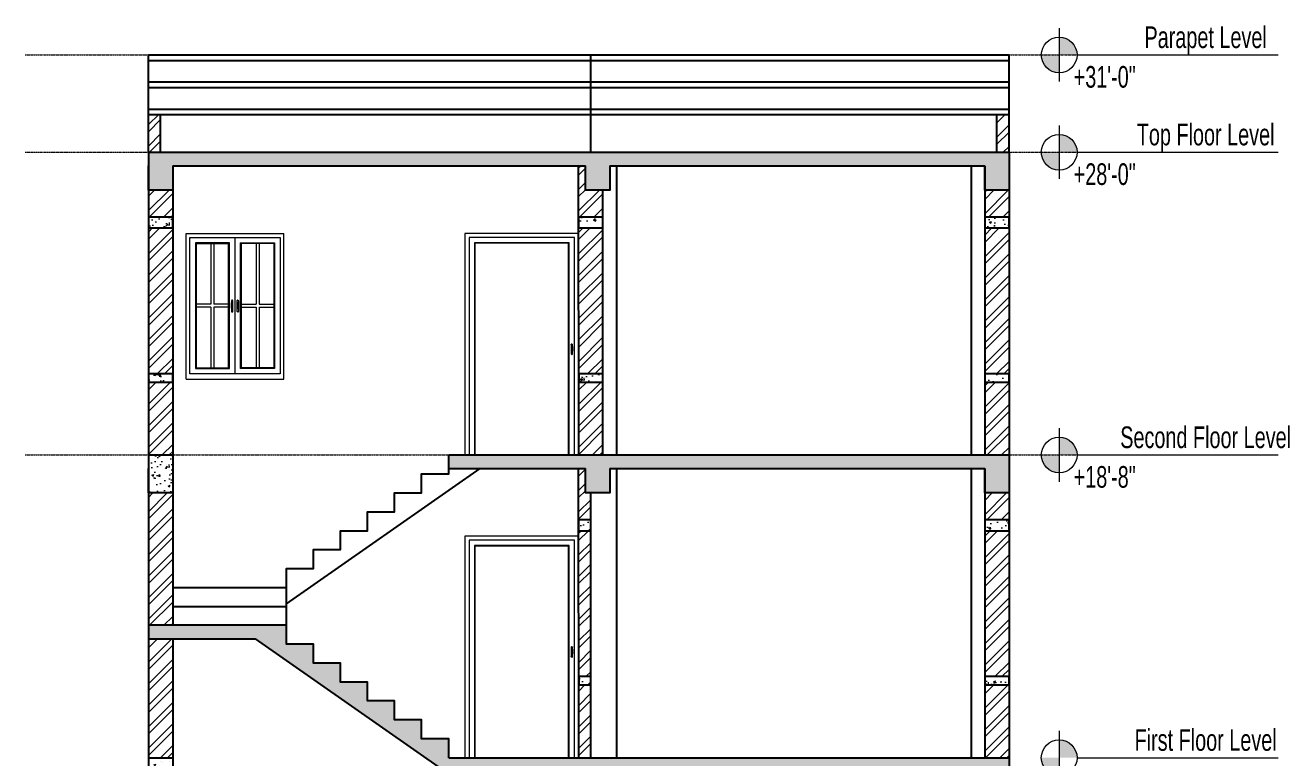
# Model space of a CAD drawing. Header units: inches. Extents: x -9985691 to 3643, y -3270716 to 4788.
# Drawn here: x -4964761.3 to -4964294, y -3265613.3 to -3265342.4 of the extents above; entities that cross this region are included whole.
import ezdxf

# ---------------------------------------------------------------- set-up
doc = ezdxf.new("R2010")
doc.units = ezdxf.units.IN
doc.header["$LTSCALE"] = 2
doc.header["$MEASUREMENT"] = 0
doc.linetypes.add('ACAD_ISO02W100', pattern=[15, 12, -3])
doc.linetypes.add('CENTER', pattern=[2, 1.25, -0.25, 0.25, -0.25])
doc.layers.get('0').update_dxf_attribs({"linetype": 'CONTINUOUS'})
for name, color, linetype, lineweight in [('Annotate-Bold.w', 187, 'CONTINUOUS', 18), ('Door-Window', 47, 'CONTINUOUS', 15), ('HATCH', 60, 'ACAD_ISO02W100', 13), ('window', 4, 'CONTINUOUS', 13)]:
    doc.layers.add(name, color=color, linetype=linetype, lineweight=lineweight)
doc.styles.add('Arial', font='arial.ttf', dxfattribs={"width": 0.8, "height": 12})
pattern_1 = [(50, (0, 0), (7.172601826, -0.62752135), [0.75, -8.25]), (355, (0, 0), (-1.387513336, 7.521921337), [0.6, -6.6]), (100.45144446, (0.598, -0.052), (5.785088467, 6.89439991), [0.63740192, -7.01142112]), (46.1842, (0, 2), (10.672413307, -1.655192808), [1.125, -12.375]), (96.6356355, (0.889, 1.862), (9.346619457, 9.741186008), [0.95610342, -10.5171376]), (351.184164, (0, 2), (9.34661945, 9.741186003), [0.9, -9.90000001]), (21, (1, 1.5), (5.969070521, -4.0261889067), [0.75, -8.25]), (326, (1, 1.5), (2.433153319, 7.2515004505), [0.6, -6.6]), (71.45144474, (1.4974, 1.1645), (8.402223767, 3.225311528), [0.6374019, -7.01142112]), (37.5, (0, 0), (0.1215985532, 3.3289385383), [0, -6.52, 0, -6.7, 0, -6.625]), (7.5, (0, 0), (2.6306953744, 3.9441171188), [0, -3.82, 0, -6.37, 0, -2.525]), (327.5, (-2.23, 0), (5.3382243617, -0.2255487173), [0, -2.5, 0, -7.8, 0, -10.35]), (317.5, (-3.23, 0), (5.8318616934, 1.0010498233), [0, -3.25, 0, -5.18, 0, -7.35])]

# ---------------------------------------------------------------- blocks, each defined once
blk = doc.blocks.new('A$C409d91f3')
at = {"layer": 'window'}
for p, q in [((0, 0), (0, 54)), ((0, 54), (42, 54)), ((1.5, 2), (1.5, 52.5)), ((1.5, 52.5), (40.5, 52.5)), ((21, 52.5), (21, 2)), ((40.5, 52.5), (40.5, 2)), ((42, 53.81), (42, 54)), ((42, 0), (42, 54)), ((18.57, 50.48), (3.93, 50.48)), ((3.93, 50.48), (3.93, 4.02)), ((4.24, 50.22), (3.93, 50.48)), ((4.24, 50.22), (4.24, 4.28)), ((4.24, 50.22), (18.26, 50.22)), ((10.64, 50.22), (10.64, 27.76)), ((11.86, 50.22), (11.86, 27.76)), ((18.26, 50.22), (18.57, 50.48)), ((18.26, 4.28), (18.26, 50.22)), ((18.57, 4.02), (18.57, 50.48)), ((23.43, 4.02), (23.43, 50.48)), ((23.43, 50.48), (38.07, 50.48)), ((23.74, 50.22), (23.43, 50.48)), ((23.74, 4.28), (23.74, 50.22)), ((37.76, 50.22), (23.74, 50.22)), ((30.14, 50.22), (30.14, 27.76)), ((31.36, 50.22), (31.36, 27.76)), ((37.76, 50.22), (38.07, 50.48)), ((37.76, 50.22), (37.76, 4.28)), ((38.07, 50.48), (38.07, 4.02)), ((19.44, 29.05), (19.43, 29.01)), ((19.43, 29.01), (19.43, 25.2)), ((19.45, 29.09), (19.44, 29.05)), ((19.47, 29.13), (19.45, 29.09)), ((19.5, 29.16), (19.47, 29.13)), ((19.53, 29.19), (19.5, 29.16)), ((19.57, 29.21), (19.53, 29.19)), ((19.54, 28.23), (19.55, 28.26)), ((19.54, 28.2), (19.54, 28.23)), ((19.54, 27.93), (19.54, 28.2)), ((19.55, 28.26), (19.57, 28.28)), ((19.61, 29.23), (19.57, 29.21)), ((19.57, 28.28), (19.58, 28.3)), ((19.58, 28.3), (19.61, 28.32)), ((19.58, 28.02), (19.61, 28.04)), ((19.66, 29.25), (19.61, 29.23)), ((19.61, 28.32), (19.63, 28.34)), ((19.61, 28.04), (19.63, 28.06)), ((19.63, 28.34), (19.66, 28.35)), ((19.63, 28.06), (19.66, 28.07)), ((19.71, 29.26), (19.66, 29.25)), ((19.66, 28.35), (19.7, 28.36)), ((19.66, 28.07), (19.7, 28.08)), ((19.7, 28.36), (19.73, 28.37)), ((19.7, 28.08), (19.73, 28.09)), ((19.77, 29.26), (19.71, 29.26)), ((19.73, 28.37), (19.77, 28.37)), ((19.73, 28.09), (19.77, 28.09)), ((19.82, 29.26), (19.77, 29.26)), ((19.77, 28.37), (19.8, 28.37)), ((19.77, 28.09), (19.8, 28.09)), ((19.8, 28.37), (19.84, 28.36)), ((19.8, 28.09), (19.84, 28.08)), ((19.87, 29.25), (19.82, 29.26)), ((19.84, 28.36), (19.87, 28.35)), ((19.84, 28.08), (19.87, 28.07)), ((19.92, 29.23), (19.87, 29.25)), ((19.87, 28.35), (19.9, 28.34)), ((19.87, 28.07), (19.9, 28.06)), ((19.9, 28.34), (19.93, 28.32)), ((19.9, 28.06), (19.93, 28.04)), ((19.96, 29.21), (19.92, 29.23)), ((19.93, 28.32), (19.95, 28.3)), ((19.93, 28.04), (19.95, 28.02)), ((19.95, 28.3), (19.97, 28.28)), ((20, 29.19), (19.96, 29.21)), ((19.97, 28.28), (19.98, 28.26)), ((19.98, 28.26), (19.99, 28.23)), ((19.99, 28.23), (19.99, 28.2)), ((19.99, 26.28), (19.99, 28.2)), ((20.04, 29.16), (20, 29.19)), ((20.06, 29.13), (20.04, 29.16)), ((20.08, 29.09), (20.06, 29.13)), ((20.1, 29.05), (20.08, 29.09)), ((20.1, 29.01), (20.08, 29.09)), ((20.1, 29.01), (20.1, 29.05)), ((20.1, 25.2), (20.1, 29.01)), ((21.9, 29.05), (21.92, 29.09)), ((21.9, 29.01), (21.92, 29.09)), ((21.9, 29.01), (21.9, 29.05)), ((21.9, 25.2), (21.9, 29.01)), ((21.92, 29.09), (21.94, 29.13)), ((21.94, 29.13), (21.96, 29.16)), ((22, 29.19), (21.96, 29.16)), ((22.04, 29.21), (22, 29.19)), ((22.02, 28.26), (22.01, 28.23)), ((22.01, 28.23), (22.01, 28.2)), ((22.01, 28.2), (22.01, 26.28)), ((22.03, 28.28), (22.02, 28.26)), ((22.05, 28.3), (22.03, 28.28)), ((22.04, 29.21), (22.08, 29.23)), ((22.07, 28.32), (22.05, 28.3)), ((22.1, 28.34), (22.07, 28.32)), ((22.13, 29.25), (22.08, 29.23)), ((22.13, 28.35), (22.1, 28.34)), ((22.18, 29.26), (22.13, 29.25)), ((22.16, 28.36), (22.13, 28.35)), ((22.2, 28.37), (22.16, 28.36)), ((22.23, 29.26), (22.18, 29.26)), ((22.23, 28.37), (22.2, 28.37)), ((22.29, 29.26), (22.23, 29.26)), ((22.27, 28.37), (22.23, 28.37)), ((22.3, 28.36), (22.27, 28.37)), ((22.29, 29.26), (22.34, 29.25)), ((22.34, 28.35), (22.3, 28.36)), ((22.34, 29.25), (22.39, 29.23)), ((22.37, 28.34), (22.34, 28.35)), ((22.39, 28.32), (22.37, 28.34)), ((22.39, 29.23), (22.43, 29.21)), ((22.42, 28.3), (22.39, 28.32)), ((22.43, 28.28), (22.42, 28.3)), ((22.43, 29.21), (22.47, 29.19)), ((22.45, 28.26), (22.43, 28.28)), ((22.46, 28.23), (22.45, 28.26)), ((22.46, 28.2), (22.46, 28.23)), ((22.46, 26.28), (22.46, 28.2)), ((22.47, 29.19), (22.5, 29.16)), ((22.53, 29.13), (22.5, 29.16)), ((22.55, 29.09), (22.53, 29.13)), ((22.56, 29.05), (22.55, 29.09)), ((22.56, 29.05), (22.57, 29.01)), ((22.57, 29.01), (22.57, 25.2)), ((10.64, 27.76), (4.24, 27.76)), ((10.64, 26.74), (4.24, 26.74)), ((10.64, 26.74), (10.64, 4.28)), ((18.26, 27.76), (11.86, 27.76)), ((11.86, 26.74), (11.86, 4.28)), ((18.26, 26.74), (11.86, 26.74)), ((19.44, 25.16), (19.43, 25.2)), ((19.43, 25.2), (19.45, 25.12)), ((19.44, 25.16), (19.45, 25.12)), ((19.45, 25.12), (19.47, 25.08)), ((19.47, 25.08), (19.5, 25.05)), ((19.5, 25.05), (19.53, 25.02)), ((19.53, 25.02), (19.57, 25)), ((19.54, 27.95), (19.55, 27.98)), ((19.54, 27.93), (19.54, 27.95)), ((19.54, 26.28), (19.54, 27.93)), ((19.54, 26.28), (19.54, 26.26)), ((19.54, 26.26), (19.55, 26.23)), ((19.55, 27.98), (19.57, 28)), ((19.55, 26.23), (19.57, 26.21)), ((19.57, 28), (19.58, 28.02)), ((19.57, 26.21), (19.58, 26.19)), ((19.57, 25), (19.61, 24.98)), ((19.58, 26.19), (19.61, 26.17)), ((19.61, 26.17), (19.63, 26.15)), ((19.61, 24.98), (19.66, 24.96)), ((19.63, 26.15), (19.66, 26.14)), ((19.66, 26.14), (19.7, 26.13)), ((19.66, 24.96), (19.71, 24.95)), ((19.7, 26.13), (19.73, 26.12)), ((19.71, 24.95), (19.77, 24.95)), ((19.73, 26.12), (19.77, 26.12)), ((19.77, 26.12), (19.8, 26.12)), ((19.77, 24.95), (19.82, 24.95)), ((19.8, 26.12), (19.84, 26.13)), ((19.82, 24.95), (19.87, 24.96)), ((19.84, 26.13), (19.87, 26.14)), ((19.87, 26.14), (19.9, 26.15)), ((19.87, 24.96), (19.92, 24.98)), ((19.9, 26.15), (19.93, 26.17)), ((19.92, 24.98), (19.96, 25)), ((19.93, 26.17), (19.95, 26.19)), ((19.95, 28.02), (19.97, 28)), ((19.95, 26.19), (19.97, 26.21)), ((19.96, 25), (20, 25.02)), ((19.97, 28), (19.98, 27.98)), ((19.97, 26.21), (19.98, 26.23)), ((19.98, 27.98), (19.99, 27.95)), ((19.98, 26.23), (19.99, 26.26)), ((19.99, 27.95), (19.99, 27.93)), ((19.99, 26.26), (19.99, 26.28)), ((20, 25.02), (20.04, 25.05)), ((20.04, 25.05), (20.06, 25.08)), ((20.06, 25.08), (20.08, 25.12)), ((20.08, 25.12), (20.1, 25.16)), ((20.1, 25.16), (20.1, 25.2)), ((21.9, 25.16), (21.9, 25.2)), ((21.92, 25.12), (21.9, 25.16)), ((21.92, 25.12), (21.94, 25.08)), ((21.94, 25.08), (21.96, 25.05)), ((21.96, 25.05), (22, 25.02)), ((22.04, 25), (22, 25.02)), ((22.01, 26.26), (22.01, 26.28)), ((22.02, 26.23), (22.01, 26.26)), ((22.03, 26.21), (22.02, 26.23)), ((22.05, 26.19), (22.03, 26.21)), ((22.08, 24.98), (22.04, 25)), ((22.07, 26.17), (22.05, 26.19)), ((22.1, 26.15), (22.07, 26.17)), ((22.08, 24.98), (22.13, 24.96)), ((22.13, 26.14), (22.1, 26.15)), ((22.16, 26.13), (22.13, 26.14)), ((22.18, 24.95), (22.13, 24.96)), ((22.2, 26.12), (22.16, 26.13)), ((22.23, 24.95), (22.18, 24.95)), ((22.23, 26.12), (22.2, 26.12)), ((22.27, 26.12), (22.23, 26.12)), ((22.23, 24.95), (22.29, 24.95)), ((22.3, 26.13), (22.27, 26.12)), ((22.29, 24.95), (22.34, 24.96)), ((22.34, 26.14), (22.3, 26.13)), ((22.37, 26.15), (22.34, 26.14)), ((22.39, 24.98), (22.34, 24.96)), ((22.39, 26.17), (22.37, 26.15)), ((22.42, 26.19), (22.39, 26.17)), ((22.43, 25), (22.39, 24.98)), ((22.43, 26.21), (22.42, 26.19)), ((22.45, 26.23), (22.43, 26.21)), ((22.43, 25), (22.47, 25.02)), ((22.46, 26.26), (22.45, 26.23)), ((22.46, 26.28), (22.46, 26.26)), ((22.47, 25.02), (22.5, 25.05)), ((22.5, 25.05), (22.53, 25.08)), ((22.55, 25.12), (22.53, 25.08)), ((22.57, 25.2), (22.55, 25.12)), ((22.56, 25.16), (22.55, 25.12)), ((22.56, 25.16), (22.57, 25.2)), ((23.74, 27.76), (30.14, 27.76)), ((23.74, 26.74), (30.14, 26.74)), ((30.14, 26.74), (30.14, 4.28)), ((31.36, 27.76), (37.76, 27.76)), ((31.36, 26.74), (37.76, 26.74)), ((31.36, 26.74), (31.36, 4.28)), ((0, 0), (42, 0)), ((40.5, 2), (1.5, 2)), ((4.24, 4.28), (3.93, 4.02)), ((3.93, 4.02), (18.57, 4.02)), ((4.24, 4.28), (18.26, 4.28)), ((18.57, 4.02), (18.26, 4.28)), ((23.43, 4.02), (23.74, 4.28)), ((38.07, 4.02), (23.43, 4.02)), ((37.76, 4.28), (23.74, 4.28)), ((38.07, 4.02), (37.76, 4.28))]:
    blk.add_line(p, q, dxfattribs=at)

msp = doc.modelspace()

# ---------------------------------------------------------------- hatches: boundary and pattern name
at = {"layer": 'Annotate-Bold.w', "ltscale": 0.005}
h = msp.add_hatch(color=256, dxfattribs=at)
h.dxf.hatch_style = 1
h.paths.add_polyline_path([(-4964379.17, -3265346.74), (-4964379.17, -3265353.34), (-4964372.57, -3265353.34, 0.414214)])
h.paths.add_polyline_path([(-4964379.17, -3265359.93), (-4964379.17, -3265353.34), (-4964385.77, -3265353.34, 0.414214)])
h = msp.add_hatch(color=256, dxfattribs=at)
h.dxf.hatch_style = 1
h.paths.add_polyline_path([(-4964379.17, -3265382.74), (-4964379.17, -3265389.34), (-4964372.57, -3265389.34, 0.414214)])
h.paths.add_polyline_path([(-4964379.17, -3265395.93), (-4964379.17, -3265389.34), (-4964385.77, -3265389.34, 0.414214)])
h = msp.add_hatch(color=256, dxfattribs=at)
h.dxf.hatch_style = 1
h.paths.add_polyline_path([(-4964379.17, -3265494.74), (-4964379.17, -3265501.34), (-4964372.57, -3265501.34, 0.414214)])
h.paths.add_polyline_path([(-4964379.17, -3265507.93), (-4964379.17, -3265501.34), (-4964385.77, -3265501.34, 0.414214)])
h = msp.add_hatch(color=256, dxfattribs=at)
h.dxf.hatch_style = 1
h.paths.add_polyline_path([(-4964379.17, -3265606.74), (-4964379.17, -3265613.34), (-4964372.57, -3265613.34, 0.414214)])
h.paths.add_polyline_path([(-4964379.17, -3265619.93), (-4964379.17, -3265613.34), (-4964385.77, -3265613.34, 0.414214)])
at = {"layer": 'Door-Window', "linetype": 'ByBlock'}
h = msp.add_hatch(dxfattribs=at)
h.set_pattern_fill('AR-CONC', color=256)
h.set_pattern_definition(pattern_1)
h.paths.add_polyline_path([(-4964545.26, -3265394.34), (-4964406.7, -3265394.34), (-4964406.7, -3265403.34), (-4964397.7, -3265403.34), (-4964397.7, -3265394.34), (-4964397.7, -3265389.34), (-4964715.82, -3265389.34), (-4964715.82, -3265403.34), (-4964706.82, -3265403.34), (-4964706.82, -3265394.34), (-4964554.26, -3265394.34), (-4964554.26, -3265403.34), (-4964545.26, -3265403.34)])
h = msp.add_hatch(dxfattribs=at)
h.set_pattern_fill('AR-CONC', color=256)
h.set_pattern_definition(pattern_1)
h.paths.add_polyline_path([(-4964706.82, -3265413.34), (-4964715.82, -3265413.34), (-4964715.82, -3265417.34), (-4964706.82, -3265417.34)])
h = msp.add_hatch(dxfattribs=at)
h.set_pattern_fill('AR-CONC', color=256)
h.set_pattern_definition(pattern_1)
h.paths.add_polyline_path([(-4964547.87, -3265413.34), (-4964556.81, -3265413.34), (-4964556.81, -3265417.34), (-4964547.87, -3265417.34)])
h = msp.add_hatch(dxfattribs=at)
h.set_pattern_fill('AR-CONC', color=256)
h.set_pattern_definition(pattern_1)
h.paths.add_polyline_path([(-4964397.7, -3265413.34), (-4964406.7, -3265413.34), (-4964406.7, -3265417.34), (-4964397.7, -3265417.34)])
h = msp.add_hatch(dxfattribs=at)
h.set_pattern_fill('AR-CONC', color=256)
h.set_pattern_definition(pattern_1)
h.paths.add_polyline_path([(-4964706.82, -3265471.34), (-4964715.82, -3265471.34), (-4964715.82, -3265474.34), (-4964706.82, -3265474.34)])
h = msp.add_hatch(dxfattribs=at)
h.set_pattern_fill('AR-CONC', color=256)
h.set_pattern_definition(pattern_1)
h.paths.add_polyline_path([(-4964547.84, -3265471.34), (-4964556.77, -3265471.34), (-4964556.77, -3265474.34), (-4964547.84, -3265474.34)])
h = msp.add_hatch(dxfattribs=at)
h.set_pattern_fill('AR-CONC', color=256)
h.set_pattern_definition(pattern_1)
h.paths.add_polyline_path([(-4964397.7, -3265471.34), (-4964406.7, -3265471.34), (-4964406.7, -3265474.34), (-4964397.7, -3265474.34)])
h = msp.add_hatch(dxfattribs=at)
h.set_pattern_fill('AR-CONC', color=256)
h.set_pattern_definition(pattern_1)
h.paths.add_polyline_path([(-4964706.82, -3265501.34), (-4964715.82, -3265501.34), (-4964715.82, -3265515.34), (-4964706.82, -3265515.34)])
h = msp.add_hatch(dxfattribs=at)
h.set_pattern_fill('AR-CONC', color=256)
h.set_pattern_definition(pattern_1)
h.paths.add_polyline_path([(-4964545.26, -3265506.34), (-4964406.7, -3265506.34), (-4964406.7, -3265515.34), (-4964397.7, -3265515.34), (-4964397.7, -3265506.34), (-4964397.7, -3265501.34), (-4964604.82, -3265501.34), (-4964604.82, -3265506.34), (-4964554.26, -3265506.34), (-4964554.26, -3265515.34), (-4964545.26, -3265515.34)])
h = msp.add_hatch(dxfattribs=at)
h.set_pattern_fill('AR-CONC', color=256)
h.set_pattern_definition(pattern_1)
h.paths.add_polyline_path([(-4964552.31, -3265525.34), (-4964556.81, -3265525.34), (-4964556.81, -3265529.34), (-4964552.31, -3265529.34)])
h = msp.add_hatch(dxfattribs=at)
h.set_pattern_fill('AR-CONC', color=256)
h.set_pattern_definition(pattern_1)
h.paths.add_polyline_path([(-4964397.7, -3265525.34), (-4964406.7, -3265525.34), (-4964406.7, -3265529.34), (-4964397.7, -3265529.34)])
h = msp.add_hatch(dxfattribs=at)
h.set_pattern_fill('AR-CONC', color=256)
h.set_pattern_definition(pattern_1)
h.paths.add_polyline_path([(-4964397.7, -3265613.34), (-4964604.82, -3265613.34), (-4964604.82, -3265606.34), (-4964614.82, -3265606.34), (-4964614.82, -3265599.34), (-4964624.82, -3265599.34), (-4964624.82, -3265592.34), (-4964634.82, -3265592.34), (-4964634.82, -3265585.34), (-4964644.82, -3265585.34), (-4964644.82, -3265578.34), (-4964654.82, -3265578.34), (-4964654.82, -3265571.34), (-4964664.82, -3265571.34), (-4964664.82, -3265564.34), (-4964715.82, -3265564.34), (-4964715.82, -3265569.34), (-4964676.4, -3265569.34), (-4964606.4, -3265618.34), (-4964554.26, -3265618.34), (-4964554.26, -3265627.34), (-4964545.26, -3265627.34), (-4964545.26, -3265618.34), (-4964406.7, -3265618.34), (-4964406.7, -3265627.34), (-4964397.7, -3265627.34), (-4964397.7, -3265618.34)])
h = msp.add_hatch(dxfattribs=at)
h.set_pattern_fill('AR-CONC', color=256)
h.set_pattern_definition(pattern_1)
h.paths.add_polyline_path([(-4964552.28, -3265583.34), (-4964556.77, -3265583.34), (-4964556.77, -3265586.34), (-4964552.28, -3265586.34)])
h = msp.add_hatch(dxfattribs=at)
h.set_pattern_fill('AR-CONC', color=256)
h.set_pattern_definition(pattern_1)
h.paths.add_polyline_path([(-4964397.7, -3265583.34), (-4964406.7, -3265583.34), (-4964406.7, -3265586.34), (-4964397.7, -3265586.34)])
h = msp.add_hatch(dxfattribs=at)
h.set_pattern_fill('AR-CONC', color=256)
h.set_pattern_definition(pattern_1)
h.paths.add_polyline_path([(-4964706.82, -3265613.34), (-4964715.82, -3265613.34), (-4964715.82, -3265627.34), (-4964706.82, -3265627.34)])
at = {"layer": 'HATCH', "ltscale": 0.01}
h = msp.add_hatch(dxfattribs=at)
h.set_pattern_fill('ANSI32', color=256, scale=15, style=0)
h.paths.add_polyline_path([(-4964715.82, -3265389.34), (-4964711.32, -3265389.34), (-4964711.32, -3265375.34), (-4964715.82, -3265375.34)])
h = msp.add_hatch(dxfattribs=at)
h.set_pattern_fill('ANSI32', color=256, scale=15, style=0)
h.paths.add_polyline_path([(-4964397.7, -3265375.34), (-4964402.2, -3265375.34), (-4964402.2, -3265389.34), (-4964397.7, -3265389.34)])
h = msp.add_hatch(dxfattribs=at)
h.set_pattern_fill('ANSI32', color=256, scale=15, style=0)
h.paths.add_polyline_path([(-4964547.88, -3265403.34), (-4964554.26, -3265403.34), (-4964554.26, -3265394.34), (-4964556.82, -3265394.34), (-4964556.81, -3265413.34), (-4964547.87, -3265413.34)])
h = msp.add_hatch(dxfattribs=at)
h.set_pattern_fill('ANSI32', color=256, scale=15, style=0)
h.paths.add_polyline_path([(-4964706.82, -3265403.34), (-4964715.82, -3265403.34), (-4964715.82, -3265413.34), (-4964706.82, -3265413.34)])
h = msp.add_hatch(dxfattribs=at)
h.set_pattern_fill('ANSI32', color=256, scale=15, style=0)
h.paths.add_polyline_path([(-4964397.7, -3265403.34), (-4964406.7, -3265403.34), (-4964406.7, -3265413.34), (-4964397.7, -3265413.34)])
h = msp.add_hatch(dxfattribs=at)
h.set_pattern_fill('ANSI32', color=256, scale=15, style=0)
h.paths.add_polyline_path([(-4964706.82, -3265417.34), (-4964715.82, -3265417.34), (-4964715.82, -3265471.34), (-4964706.82, -3265471.34)])
h = msp.add_hatch(dxfattribs=at)
h.set_pattern_fill('ANSI32', color=256, scale=15, style=0)
h.paths.add_polyline_path([(-4964547.87, -3265417.34), (-4964556.81, -3265417.34), (-4964556.78, -3265471.34), (-4964547.84, -3265471.34)])
h = msp.add_hatch(dxfattribs=at)
h.set_pattern_fill('ANSI32', color=256, scale=15, style=0)
h.paths.add_polyline_path([(-4964397.7, -3265417.34), (-4964406.7, -3265417.34), (-4964406.7, -3265471.34), (-4964397.7, -3265471.34)])
h = msp.add_hatch(dxfattribs=at)
h.set_pattern_fill('ANSI32', color=256, scale=15, style=0)
h.paths.add_polyline_path([(-4964706.82, -3265474.34), (-4964715.82, -3265474.34), (-4964715.82, -3265501.34), (-4964706.82, -3265501.34)])
h = msp.add_hatch(dxfattribs=at)
h.set_pattern_fill('ANSI32', color=256, scale=15, style=0)
h.paths.add_polyline_path([(-4964547.84, -3265474.34), (-4964556.77, -3265474.34), (-4964556.76, -3265501.34), (-4964547.82, -3265501.34)])
h = msp.add_hatch(dxfattribs=at)
h.set_pattern_fill('ANSI32', color=256, scale=15, style=0)
h.paths.add_polyline_path([(-4964397.7, -3265474.34), (-4964406.7, -3265474.34), (-4964406.7, -3265501.34), (-4964397.7, -3265501.34)])
h = msp.add_hatch(dxfattribs=at)
h.set_pattern_fill('ANSI32', color=256, scale=15, style=0)
h.paths.add_polyline_path([(-4964552.32, -3265515.34), (-4964554.26, -3265515.34), (-4964554.26, -3265506.34), (-4964556.82, -3265506.34), (-4964556.81, -3265525.34), (-4964552.31, -3265525.34)])
h = msp.add_hatch(dxfattribs=at)
h.set_pattern_fill('ANSI32', color=256, scale=15, style=0)
h.paths.add_polyline_path([(-4964706.82, -3265515.34), (-4964715.82, -3265515.34), (-4964715.82, -3265564.34), (-4964706.82, -3265564.34)])
h = msp.add_hatch(dxfattribs=at)
h.set_pattern_fill('ANSI32', color=256, scale=15, style=0)
h.paths.add_polyline_path([(-4964397.7, -3265515.34), (-4964406.7, -3265515.34), (-4964406.7, -3265525.34), (-4964397.7, -3265525.34)])
h = msp.add_hatch(dxfattribs=at)
h.set_pattern_fill('ANSI32', color=256, scale=15, style=0)
h.paths.add_polyline_path([(-4964552.31, -3265529.34), (-4964556.81, -3265529.34), (-4964556.78, -3265583.34), (-4964552.28, -3265583.34)])
h = msp.add_hatch(dxfattribs=at)
h.set_pattern_fill('ANSI32', color=256, scale=15, style=0)
h.paths.add_polyline_path([(-4964397.7, -3265529.34), (-4964406.7, -3265529.34), (-4964406.7, -3265583.34), (-4964397.7, -3265583.34)])
h = msp.add_hatch(dxfattribs=at)
h.set_pattern_fill('ANSI32', color=256, scale=15, style=0)
h.paths.add_polyline_path([(-4964706.82, -3265569.34), (-4964715.82, -3265569.34), (-4964715.82, -3265613.34), (-4964706.82, -3265613.34)])
h = msp.add_hatch(dxfattribs=at)
h.set_pattern_fill('ANSI32', color=256, scale=15, style=0)
h.paths.add_polyline_path([(-4964552.27, -3265586.34), (-4964556.77, -3265586.34), (-4964556.76, -3265613.34), (-4964552.26, -3265613.34)])
h = msp.add_hatch(dxfattribs=at)
h.set_pattern_fill('ANSI32', color=256, scale=15, style=0)
h.paths.add_polyline_path([(-4964397.7, -3265586.34), (-4964406.7, -3265586.34), (-4964406.7, -3265613.34), (-4964397.7, -3265613.34)])

# ---------------------------------------------------------------- linework, layer by layer
at = {"ltscale": 0.5}
for p, q in [((-4964715.82, -3265353.34), (-4964397.7, -3265353.34)), ((-4964715.82, -3265389.34), (-4964715.82, -3265353.34)), ((-4964715.82, -3265355.34), (-4964397.7, -3265355.34)), ((-4964552.32, -3265389.34), (-4964552.32, -3265353.34)), ((-4964397.7, -3265389.34), (-4964397.7, -3265353.34)), ((-4964715.82, -3265363.34), (-4964397.7, -3265363.34)), ((-4964715.82, -3265365.34), (-4964397.7, -3265365.34)), ((-4964715.82, -3265373.34), (-4964397.7, -3265373.34)), ((-4964715.82, -3265375.34), (-4964397.7, -3265375.34)), ((-4964711.32, -3265389.34), (-4964711.32, -3265375.34)), ((-4964402.2, -3265389.34), (-4964402.2, -3265375.34)), ((-4964715.82, -3265389.34), (-4964715.82, -3265730.34)), ((-4964715.82, -3265389.34), (-4964397.7, -3265389.34)), ((-4964397.7, -3265389.34), (-4964397.7, -3265730.34)), ((-4964706.82, -3265394.34), (-4964706.82, -3265501.34)), ((-4964706.82, -3265394.34), (-4964554.26, -3265394.34)), ((-4964556.76, -3265501.34), (-4964556.82, -3265394.34)), ((-4964545.26, -3265394.34), (-4964406.7, -3265394.34)), ((-4964542.82, -3265394.34), (-4964542.82, -3265501.34)), ((-4964411.7, -3265394.34), (-4964411.7, -3265501.34)), ((-4964406.7, -3265394.34), (-4964406.7, -3265501.34)), ((-4964547.82, -3265501.34), (-4964547.88, -3265403.34)), ((-4964715.82, -3265501.34), (-4964706.82, -3265501.34)), ((-4964604.82, -3265501.34), (-4964397.7, -3265501.34)), ((-4964706.82, -3265506.34), (-4964706.82, -3265564.34)), ((-4964664.82, -3265556.44), (-4964593.25, -3265506.34)), ((-4964604.82, -3265506.34), (-4964554.26, -3265506.34)), ((-4964556.76, -3265613.34), (-4964556.82, -3265506.34)), ((-4964545.26, -3265506.34), (-4964406.7, -3265506.34)), ((-4964542.82, -3265506.34), (-4964542.82, -3265613.34)), ((-4964411.7, -3265506.34), (-4964411.7, -3265613.34)), ((-4964406.7, -3265506.34), (-4964406.7, -3265613.34)), ((-4964552.26, -3265613.34), (-4964552.32, -3265515.34)), ((-4964706.82, -3265550.34), (-4964664.82, -3265550.34)), ((-4964664.82, -3265564.34), (-4964664.82, -3265550.34)), ((-4964706.82, -3265557.34), (-4964664.82, -3265557.34)), ((-4964715.82, -3265569.34), (-4964676.4, -3265569.34)), ((-4964706.82, -3265569.34), (-4964706.82, -3265613.34)), ((-4964676.4, -3265569.34), (-4964606.4, -3265618.34)), ((-4964715.82, -3265613.34), (-4964706.82, -3265613.34)), ((-4964604.82, -3265613.34), (-4964397.7, -3265613.34))]:
    msp.add_line(p, q, dxfattribs=at)
for points in [[(-4964706.82, -3265394.34), (-4964706.82, -3265403.34), (-4964715.82, -3265403.34), (-4964715.82, -3265394.34)], [(-4964545.26, -3265394.34), (-4964545.26, -3265403.34), (-4964554.26, -3265403.34), (-4964554.26, -3265394.34)], [(-4964397.7, -3265394.34), (-4964397.7, -3265403.34), (-4964406.7, -3265403.34), (-4964406.7, -3265394.34)], [(-4964706.82, -3265501.34), (-4964706.82, -3265515.34), (-4964715.82, -3265515.34), (-4964715.82, -3265506.34)], [(-4964664.82, -3265550.34), (-4964664.82, -3265543.34), (-4964654.82, -3265543.34), (-4964654.82, -3265536.34), (-4964644.82, -3265536.34), (-4964644.82, -3265529.34), (-4964634.82, -3265529.34), (-4964634.82, -3265522.34), (-4964624.82, -3265522.34), (-4964624.82, -3265515.34), (-4964614.82, -3265515.34), (-4964614.82, -3265508.34), (-4964604.82, -3265508.34), (-4964604.82, -3265501.34)], [(-4964545.26, -3265506.34), (-4964545.26, -3265515.34), (-4964554.26, -3265515.34), (-4964554.26, -3265506.34)], [(-4964397.7, -3265506.34), (-4964397.7, -3265515.34), (-4964406.7, -3265515.34), (-4964406.7, -3265506.34)], [(-4964604.82, -3265613.34), (-4964604.82, -3265606.34), (-4964614.82, -3265606.34), (-4964614.82, -3265599.34), (-4964624.82, -3265599.34), (-4964624.82, -3265592.34), (-4964634.82, -3265592.34), (-4964634.82, -3265585.34), (-4964644.82, -3265585.34), (-4964644.82, -3265578.34), (-4964654.82, -3265578.34), (-4964654.82, -3265571.34), (-4964664.82, -3265571.34), (-4964664.82, -3265564.34), (-4964715.82, -3265564.34)], [(-4964706.82, -3265613.34), (-4964706.82, -3265627.34), (-4964715.82, -3265627.34), (-4964715.82, -3265618.34)]]:
    msp.add_lwpolyline(points, dxfattribs=at)
for points in [[(-4964706.82, -3265413.34), (-4964715.82, -3265413.34), (-4964715.82, -3265417.34), (-4964706.82, -3265417.34)], [(-4964547.87, -3265413.34), (-4964556.81, -3265413.34), (-4964556.81, -3265417.34), (-4964547.87, -3265417.34)], [(-4964397.7, -3265413.34), (-4964406.7, -3265413.34), (-4964406.7, -3265417.34), (-4964397.7, -3265417.34)], [(-4964706.82, -3265471.34), (-4964715.82, -3265471.34), (-4964715.82, -3265474.34), (-4964706.82, -3265474.34)], [(-4964547.84, -3265471.34), (-4964556.77, -3265471.34), (-4964556.77, -3265474.34), (-4964547.84, -3265474.34)], [(-4964397.7, -3265471.34), (-4964406.7, -3265471.34), (-4964406.7, -3265474.34), (-4964397.7, -3265474.34)], [(-4964552.31, -3265525.34), (-4964556.81, -3265525.34), (-4964556.81, -3265529.34), (-4964552.31, -3265529.34)], [(-4964397.7, -3265525.34), (-4964406.7, -3265525.34), (-4964406.7, -3265529.34), (-4964397.7, -3265529.34)], [(-4964552.28, -3265583.34), (-4964556.77, -3265583.34), (-4964556.77, -3265586.34), (-4964552.28, -3265586.34)], [(-4964397.7, -3265583.34), (-4964406.7, -3265583.34), (-4964406.7, -3265586.34), (-4964397.7, -3265586.34)]]:
    msp.add_lwpolyline(points, close=True, dxfattribs=at)
at = {"layer": 'Annotate-Bold.w', "ltscale": 0.005}
for p, q in [((-4964379.15, -3265343.43), (-4964379.15, -3265363.22)), ((-4964379.15, -3265379.43), (-4964379.15, -3265399.22)), ((-4964379.15, -3265491.43), (-4964379.15, -3265511.22)), ((-4964379.15, -3265603.43), (-4964379.15, -3265623.22))]:
    msp.add_line(p, q, dxfattribs=at)
at = {"layer": 'Annotate-Bold.w', "linetype": 'CENTER', "ltscale": 0.01}
for p, q in [((-4964761.34, -3265353.34), (-4964372.57, -3265353.34)), ((-4964761.34, -3265389.34), (-4964372.57, -3265389.34)), ((-4964761.34, -3265501.34), (-4964372.57, -3265501.34))]:
    msp.add_line(p, q, dxfattribs=at)
at = {"layer": 'Annotate-Bold.w'}
for p, q in [((-4964372.57, -3265353.34), (-4964298.26, -3265353.34)), ((-4964372.57, -3265389.34), (-4964298.26, -3265389.34)), ((-4964372.57, -3265501.34), (-4964298.26, -3265501.34)), ((-4964372.57, -3265613.34), (-4964298.26, -3265613.34))]:
    msp.add_line(p, q, dxfattribs=at)
at = {"layer": 'Annotate-Bold.w', "ltscale": 0.005}
for centre in [(-4964379.17, -3265353.34), (-4964379.17, -3265389.34), (-4964379.17, -3265501.34), (-4964379.17, -3265613.34)]:
    msp.add_circle(centre, 6.6, dxfattribs=at)
at = {"layer": 'window'}
for p, q in [((-4964559.57, -3265460.49), (-4964559.56, -3265460.45)), ((-4964559.57, -3265460.49), (-4964559.57, -3265460.52)), ((-4964559.57, -3265460.52), (-4964559.57, -3265463.91)), ((-4964559.56, -3265460.45), (-4964559.54, -3265460.42)), ((-4964559.54, -3265460.42), (-4964559.52, -3265460.39)), ((-4964559.49, -3265460.36), (-4964559.52, -3265460.39)), ((-4964559.46, -3265460.34), (-4964559.49, -3265460.36)), ((-4964559.48, -3265461.19), (-4964559.46, -3265461.17)), ((-4964559.48, -3265461.22), (-4964559.48, -3265461.19)), ((-4964559.48, -3265461.24), (-4964559.48, -3265461.22)), ((-4964559.48, -3265462.95), (-4964559.48, -3265461.24)), ((-4964559.48, -3265462.95), (-4964559.48, -3265462.97)), ((-4964559.48, -3265462.97), (-4964559.48, -3265462.99)), ((-4964559.48, -3265462.99), (-4964559.46, -3265463.01)), ((-4964559.43, -3265460.32), (-4964559.46, -3265460.34)), ((-4964559.46, -3265461.17), (-4964559.45, -3265461.15)), ((-4964559.46, -3265463.01), (-4964559.45, -3265463.03)), ((-4964559.45, -3265461.15), (-4964559.43, -3265461.13)), ((-4964559.45, -3265463.03), (-4964559.43, -3265463.05)), ((-4964559.39, -3265460.31), (-4964559.43, -3265460.32)), ((-4964559.43, -3265461.13), (-4964559.41, -3265461.12)), ((-4964559.43, -3265463.05), (-4964559.41, -3265463.07)), ((-4964559.41, -3265461.12), (-4964559.39, -3265461.11)), ((-4964559.41, -3265463.07), (-4964559.39, -3265463.08)), ((-4964559.35, -3265460.3), (-4964559.39, -3265460.31)), ((-4964559.39, -3265461.11), (-4964559.36, -3265461.1)), ((-4964559.36, -3265461.1), (-4964559.33, -3265461.09)), ((-4964559.35, -3265460.3), (-4964559.3, -3265460.3)), ((-4964559.33, -3265461.09), (-4964559.3, -3265461.09)), ((-4964559.3, -3265460.3), (-4964559.26, -3265460.3)), ((-4964559.3, -3265461.09), (-4964559.27, -3265461.09)), ((-4964559.27, -3265461.09), (-4964559.25, -3265461.1)), ((-4964559.26, -3265460.3), (-4964559.22, -3265460.31)), ((-4964559.25, -3265461.1), (-4964559.22, -3265461.11)), ((-4964559.22, -3265460.31), (-4964559.18, -3265460.32)), ((-4964559.22, -3265461.11), (-4964559.2, -3265461.12)), ((-4964559.22, -3265463.08), (-4964559.2, -3265463.07)), ((-4964559.2, -3265461.12), (-4964559.17, -3265461.13)), ((-4964559.2, -3265463.07), (-4964559.17, -3265463.05)), ((-4964559.14, -3265460.34), (-4964559.18, -3265460.32)), ((-4964559.17, -3265461.13), (-4964559.16, -3265461.15)), ((-4964559.17, -3265463.05), (-4964559.16, -3265463.03)), ((-4964559.16, -3265461.15), (-4964559.14, -3265461.17)), ((-4964559.16, -3265463.03), (-4964559.14, -3265463.01)), ((-4964559.14, -3265460.34), (-4964559.11, -3265460.36)), ((-4964559.14, -3265461.17), (-4964559.13, -3265461.19)), ((-4964559.14, -3265463.01), (-4964559.13, -3265462.99)), ((-4964559.13, -3265461.19), (-4964559.12, -3265461.22)), ((-4964559.13, -3265462.99), (-4964559.12, -3265462.97)), ((-4964559.12, -3265461.22), (-4964559.12, -3265461.24)), ((-4964559.12, -3265461.24), (-4964559.12, -3265462.95)), ((-4964559.12, -3265462.97), (-4964559.12, -3265462.95)), ((-4964559.11, -3265460.36), (-4964559.08, -3265460.39)), ((-4964559.06, -3265460.42), (-4964559.08, -3265460.39)), ((-4964559.05, -3265460.45), (-4964559.06, -3265460.42)), ((-4964559.04, -3265460.49), (-4964559.05, -3265460.45)), ((-4964559.03, -3265460.52), (-4964559.05, -3265460.45)), ((-4964559.03, -3265460.52), (-4964559.04, -3265460.49)), ((-4964559.03, -3265463.91), (-4964559.03, -3265460.52)), ((-4964559.57, -3265463.95), (-4964559.57, -3265463.91)), ((-4964559.57, -3265463.91), (-4964559.56, -3265463.98)), ((-4964559.57, -3265463.95), (-4964559.56, -3265463.98)), ((-4964559.56, -3265463.98), (-4964559.54, -3265464.01)), ((-4964559.52, -3265464.04), (-4964559.54, -3265464.01)), ((-4964559.49, -3265464.07), (-4964559.52, -3265464.04)), ((-4964559.46, -3265464.09), (-4964559.49, -3265464.07)), ((-4964559.46, -3265464.09), (-4964559.43, -3265464.11)), ((-4964559.43, -3265464.11), (-4964559.39, -3265464.12)), ((-4964559.39, -3265463.08), (-4964559.36, -3265463.09)), ((-4964559.35, -3265464.13), (-4964559.39, -3265464.12)), ((-4964559.36, -3265463.09), (-4964559.33, -3265463.09)), ((-4964559.3, -3265464.13), (-4964559.35, -3265464.13)), ((-4964559.33, -3265463.09), (-4964559.3, -3265463.09)), ((-4964559.3, -3265463.09), (-4964559.27, -3265463.09)), ((-4964559.3, -3265464.13), (-4964559.26, -3265464.13)), ((-4964559.27, -3265463.09), (-4964559.25, -3265463.09)), ((-4964559.26, -3265464.13), (-4964559.22, -3265464.12)), ((-4964559.25, -3265463.09), (-4964559.22, -3265463.08)), ((-4964559.18, -3265464.11), (-4964559.22, -3265464.12)), ((-4964559.18, -3265464.11), (-4964559.14, -3265464.09)), ((-4964559.14, -3265464.09), (-4964559.11, -3265464.07)), ((-4964559.08, -3265464.04), (-4964559.11, -3265464.07)), ((-4964559.06, -3265464.01), (-4964559.08, -3265464.04)), ((-4964559.05, -3265463.98), (-4964559.06, -3265464.01)), ((-4964559.05, -3265463.98), (-4964559.04, -3265463.95)), ((-4964559.04, -3265463.95), (-4964559.03, -3265463.91)), ((-4964559.57, -3265572.49), (-4964559.56, -3265572.45)), ((-4964559.57, -3265572.49), (-4964559.57, -3265572.52)), ((-4964559.57, -3265572.52), (-4964559.57, -3265575.91)), ((-4964559.56, -3265572.45), (-4964559.54, -3265572.42)), ((-4964559.54, -3265572.42), (-4964559.52, -3265572.39)), ((-4964559.49, -3265572.36), (-4964559.52, -3265572.39)), ((-4964559.46, -3265572.34), (-4964559.49, -3265572.36)), ((-4964559.48, -3265573.19), (-4964559.46, -3265573.17)), ((-4964559.48, -3265573.22), (-4964559.48, -3265573.19)), ((-4964559.48, -3265573.24), (-4964559.48, -3265573.22)), ((-4964559.48, -3265574.95), (-4964559.48, -3265573.24)), ((-4964559.48, -3265574.95), (-4964559.48, -3265574.97)), ((-4964559.48, -3265574.97), (-4964559.48, -3265574.99)), ((-4964559.48, -3265574.99), (-4964559.46, -3265575.01)), ((-4964559.43, -3265572.32), (-4964559.46, -3265572.34)), ((-4964559.46, -3265573.17), (-4964559.45, -3265573.15)), ((-4964559.46, -3265575.01), (-4964559.45, -3265575.03)), ((-4964559.45, -3265573.15), (-4964559.43, -3265573.13)), ((-4964559.45, -3265575.03), (-4964559.43, -3265575.05)), ((-4964559.39, -3265572.31), (-4964559.43, -3265572.32)), ((-4964559.43, -3265573.13), (-4964559.41, -3265573.12)), ((-4964559.43, -3265575.05), (-4964559.41, -3265575.07)), ((-4964559.41, -3265573.12), (-4964559.39, -3265573.11)), ((-4964559.41, -3265575.07), (-4964559.39, -3265575.08)), ((-4964559.35, -3265572.3), (-4964559.39, -3265572.31)), ((-4964559.39, -3265573.11), (-4964559.36, -3265573.1)), ((-4964559.39, -3265575.08), (-4964559.36, -3265575.09)), ((-4964559.36, -3265573.1), (-4964559.33, -3265573.09)), ((-4964559.36, -3265575.09), (-4964559.33, -3265575.09)), ((-4964559.35, -3265572.3), (-4964559.3, -3265572.3)), ((-4964559.33, -3265573.09), (-4964559.3, -3265573.09)), ((-4964559.33, -3265575.09), (-4964559.3, -3265575.09)), ((-4964559.3, -3265572.3), (-4964559.26, -3265572.3)), ((-4964559.3, -3265573.09), (-4964559.27, -3265573.09)), ((-4964559.3, -3265575.09), (-4964559.27, -3265575.09)), ((-4964559.27, -3265573.09), (-4964559.25, -3265573.1)), ((-4964559.27, -3265575.09), (-4964559.25, -3265575.09)), ((-4964559.26, -3265572.3), (-4964559.22, -3265572.31)), ((-4964559.25, -3265573.1), (-4964559.22, -3265573.11)), ((-4964559.25, -3265575.09), (-4964559.22, -3265575.08)), ((-4964559.22, -3265572.31), (-4964559.18, -3265572.32)), ((-4964559.22, -3265573.11), (-4964559.2, -3265573.12)), ((-4964559.22, -3265575.08), (-4964559.2, -3265575.07)), ((-4964559.2, -3265573.12), (-4964559.17, -3265573.13)), ((-4964559.2, -3265575.07), (-4964559.17, -3265575.05)), ((-4964559.14, -3265572.34), (-4964559.18, -3265572.32)), ((-4964559.17, -3265573.13), (-4964559.16, -3265573.15)), ((-4964559.17, -3265575.05), (-4964559.16, -3265575.03)), ((-4964559.16, -3265573.15), (-4964559.14, -3265573.17)), ((-4964559.16, -3265575.03), (-4964559.14, -3265575.01)), ((-4964559.14, -3265572.34), (-4964559.11, -3265572.36)), ((-4964559.14, -3265573.17), (-4964559.13, -3265573.19)), ((-4964559.14, -3265575.01), (-4964559.13, -3265574.99)), ((-4964559.13, -3265573.19), (-4964559.12, -3265573.22)), ((-4964559.13, -3265574.99), (-4964559.12, -3265574.97)), ((-4964559.12, -3265573.22), (-4964559.12, -3265573.24)), ((-4964559.12, -3265573.24), (-4964559.12, -3265574.95)), ((-4964559.12, -3265574.97), (-4964559.12, -3265574.95)), ((-4964559.11, -3265572.36), (-4964559.08, -3265572.39)), ((-4964559.06, -3265572.42), (-4964559.08, -3265572.39)), ((-4964559.05, -3265572.45), (-4964559.06, -3265572.42)), ((-4964559.04, -3265572.49), (-4964559.05, -3265572.45)), ((-4964559.03, -3265572.52), (-4964559.05, -3265572.45)), ((-4964559.03, -3265572.52), (-4964559.04, -3265572.49)), ((-4964559.03, -3265575.91), (-4964559.03, -3265572.52)), ((-4964559.57, -3265575.95), (-4964559.57, -3265575.91)), ((-4964559.57, -3265575.91), (-4964559.56, -3265575.98)), ((-4964559.57, -3265575.95), (-4964559.56, -3265575.98)), ((-4964559.56, -3265575.98), (-4964559.54, -3265576.01)), ((-4964559.52, -3265576.04), (-4964559.54, -3265576.01)), ((-4964559.49, -3265576.07), (-4964559.52, -3265576.04)), ((-4964559.46, -3265576.09), (-4964559.49, -3265576.07)), ((-4964559.46, -3265576.09), (-4964559.43, -3265576.11)), ((-4964559.43, -3265576.11), (-4964559.39, -3265576.12)), ((-4964559.35, -3265576.13), (-4964559.39, -3265576.12)), ((-4964559.3, -3265576.13), (-4964559.35, -3265576.13)), ((-4964559.3, -3265576.13), (-4964559.26, -3265576.13)), ((-4964559.26, -3265576.13), (-4964559.22, -3265576.12)), ((-4964559.18, -3265576.11), (-4964559.22, -3265576.12)), ((-4964559.18, -3265576.11), (-4964559.14, -3265576.09)), ((-4964559.14, -3265576.09), (-4964559.11, -3265576.07)), ((-4964559.08, -3265576.04), (-4964559.11, -3265576.07)), ((-4964559.06, -3265576.01), (-4964559.08, -3265576.04)), ((-4964559.05, -3265575.98), (-4964559.06, -3265576.01)), ((-4964559.05, -3265575.98), (-4964559.04, -3265575.95)), ((-4964559.04, -3265575.95), (-4964559.03, -3265575.91))]:
    msp.add_line(p, q, dxfattribs=at)
for points in [[(-4964556.81, -3265501.34), (-4964556.81, -3265419.34), (-4964598.81, -3265419.34), (-4964598.81, -3265501.34)], [(-4964558.31, -3265501.34), (-4964558.31, -3265420.84), (-4964597.31, -3265420.84), (-4964597.31, -3265501.34)], [(-4964560.27, -3265501.34), (-4964560.27, -3265422.8), (-4964595.34, -3265422.8), (-4964595.34, -3265501.34)], [(-4964560.5, -3265501.34), (-4964560.5, -3265423.03), (-4964595.12, -3265423.03), (-4964595.12, -3265501.34)], [(-4964556.81, -3265613.34), (-4964556.81, -3265531.34), (-4964598.81, -3265531.34), (-4964598.81, -3265613.34)], [(-4964558.31, -3265613.34), (-4964558.31, -3265532.84), (-4964597.31, -3265532.84), (-4964597.31, -3265613.34)], [(-4964560.27, -3265613.34), (-4964560.27, -3265534.8), (-4964595.34, -3265534.8), (-4964595.34, -3265613.34)], [(-4964560.5, -3265613.34), (-4964560.5, -3265535.03), (-4964595.12, -3265535.03), (-4964595.12, -3265613.34)]]:
    msp.add_lwpolyline(points, dxfattribs=at)

# ---------------------------------------------------------------- block references
at = {"ltscale": 0.5, "xscale": 0.857142857}
msp.add_blockref('A$C409d91f3', (-4964701.82, -3265473.34), dxfattribs=at)

# ---------------------------------------------------------------- texts
at = {"layer": 'Annotate-Bold.w', "ltscale": 0.005, "char_height": 7.9962, "style": 'Arial'}
for s, insert, width, attachment_point in [('\\A1;{\\fArial Narrow|b0|i0|c0|p34;Parapet Level}', (-4964325.03, -3265342.78), 82.6277, 2), ('\\A1;\\pt55.97313;{\\fArial Narrow|b0|i0|c0|p34;+31\'-0"}', (-4964362.34, -3265365.55), 73.8752, 8), ('\\A1;{\\fArial Narrow|b0|i0|c0|p34;Top Floor Level}', (-4964325.03, -3265378.78), 82.6277, 2), ('\\A1;\\pt55.97313;{\\fArial Narrow|b0|i0|c0|p34;+28\'-0"}', (-4964362.34, -3265401.55), 73.8752, 8), ('\\A1;{\\fArial Narrow|b0|i0|c0|p34;Second Floor Level}', (-4964325.03, -3265490.78), 82.6277, 2), ('\\A1;\\pt55.97313;{\\fArial Narrow|b0|i0|c0|p34;+18\'-8"}', (-4964362.34, -3265513.55), 73.8752, 8), ('\\A1;{\\fArial Narrow|b0|i0|c0|p34;First Floor Level}', (-4964325.03, -3265602.78), 82.6277, 2)]:
    msp.add_mtext(s, dxfattribs=dict(at, insert=insert, width=width, attachment_point=attachment_point))

doc.saveas('drawing.dxf')
